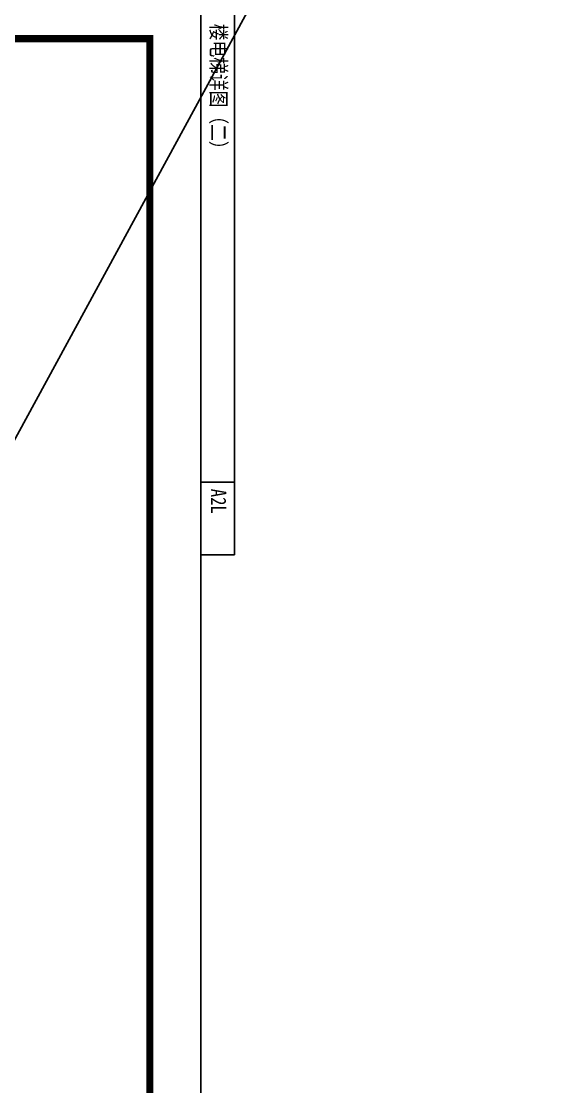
# Model space of a CAD drawing. Extents: x -678900 to 2378000, y 0 to 1840591.
# Drawn here: x -144345 to -139208, y 690237 to 700664 of the extents above; entities that cross this region are included whole.
import ezdxf
from ezdxf.enums import TextEntityAlignment as Align

# ---------------------------------------------------------------- set-up
doc = ezdxf.new("R2010")
doc.units = 0
doc.header["$LTSCALE"] = 1000
doc.header["$MEASUREMENT"] = 0
doc.layers.get('0').update_dxf_attribs({"linetype": 'CONTINUOUS'})
doc.layers.add('C-SHET-SHET', color=144, linetype='CONTINUOUS')
doc.layers.add('verify', color=50, linetype='CONTINUOUS')
doc.layers.add('内框', color=8, linetype='CONTINUOUS', plot=False)
doc.styles.get("Standard").update_dxf_attribs({"font": '', "width": 0.7})
doc.styles.add('黑体', font='simhei.ttf')
doc.styles.get('Standard').set_extended_font_data('SimSun')

# ---------------------------------------------------------------- blocks, each defined once
blk = doc.blocks.new('THAPE_A2L_inner')
at = {"layer": '内框'}
for p, q in [((0, 426.6), (126, 426.6)), ((111.8, 420), (111.79, 426.6)), ((111.79, 426.6), (111.8, 420)), ((126, 420), (126, 426.6)), ((36, 420), (12, 420)), ((21, 420), (111.8, 420)), ((84, 420), (36, 420)), ((126, 420), (84, 420)), ((111.8, 420), (126, 420))]:
    blk.add_line(p, q, dxfattribs=at)
blk.add_lwpolyline([(0, 0), (0, 420), (594, 420), (594, 0)], close=True, dxfattribs=at)
at = {"layer": '内框', "const_width": 1.4}
blk.add_lwpolyline([(25, 410), (25, 10), (584, 10), (584, 410)], close=True, dxfattribs=at)
at = {"layer": '内框', "style": '黑体', "width": 0.8}
blk.add_text('A2L', height=3, dxfattribs=at).set_placement((113.1, 421.99))
blk.add_attdef('内框名称', (22.08, 421.99), '', height=3, dxfattribs=at)
blk = doc.blocks.new('201311_THAPE_A2L')
blk.add_lwpolyline([(0, 0), (0, 420), (594, 420), (594, 0)], close=True)
at = {"const_width": 1.4}
blk.add_lwpolyline([(25, 410), (25, 10), (584, 10), (584, 410)], close=True, dxfattribs=at)
blk.add_attdef('作废标记', text='', height=300).set_placement((238, 227.97), align=Align.MIDDLE_CENTER)

msp = doc.modelspace()

# ---------------------------------------------------------------- linework, layer by layer
at = {"layer": 'verify'}
msp.add_line((-144592.8, 696237.3), (-137054.7, 710089.8), dxfattribs=at)

# ---------------------------------------------------------------- block references
at = {"layer": 'C-SHET-SHET', "xscale": 50, "yscale": 50, "zscale": 50, "rotation": 270}
msp.add_blockref('201311_THAPE_A2L', (-163586.9, 701743.9), dxfattribs=at)
at = {"layer": '内框', "xscale": 50, "yscale": 50, "zscale": 50, "rotation": 270}
msp.add_blockref('THAPE_A2L_inner', (-163586.9, 701743.9), dxfattribs=at).add_auto_attribs({'内框名称': '楼电梯详图（二）'})

doc.saveas('drawing.dxf')
